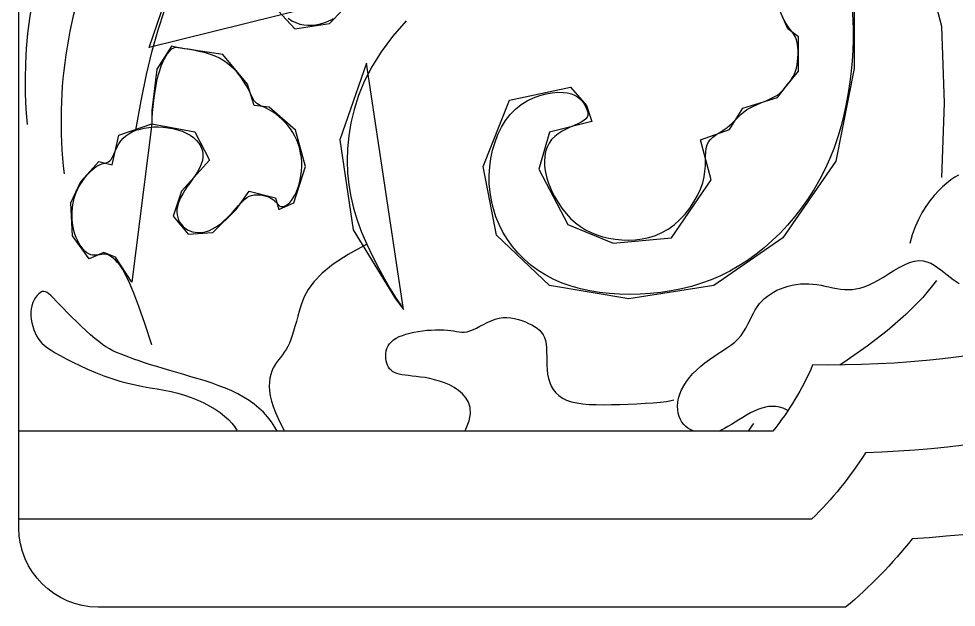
# Model space of a CAD drawing. Header units: metres. Extents: x 9271 to 18101, y 7802 to 23584.
# Drawn here: x 11575 to 11745.2, y 20329.6 to 20436.5 of the extents above; entities that cross this region are included whole.
import ezdxf

# ---------------------------------------------------------------- set-up
doc = ezdxf.new("R2010")
doc.units = ezdxf.units.M
doc.layers.add('3', color=3, linetype='Continuous')
doc.layers.add('7', color=7, linetype='Continuous')

msp = doc.modelspace()

# ---------------------------------------------------------------- linework, layer by layer
at = {"layer": '3'}
for points in [[(12048.55, 20535.94, 0.03), (11987.23, 20429.18, 0.33), (11809.86, 20395.83, -0.13), (11719.11, 20373.63, -0.07), (11711.85, 20361.59), (11574.95, 20361.59)], [(12066.67, 20534.41, 0.03), (11994.17, 20407.1, 0.36), (11819.91, 20383.11, -0.12), (11728.68, 20357.65, -0.06), (11718.93, 20345.59), (11574.95, 20345.59)], [(11576.53, 20417.3, -0.27), (11611.45, 20493, 0.32), (11617.97, 20489.38, 0.9), (11617.24, 20495.18, -0.77), (11614.35, 20502.41, -0.37), (11625.21, 20495.18, -0.45), (11619.42, 20485.04, -0.64), (11610, 20468.4, -0.3), (11604.2, 20471.29, 0.17), (11590.56, 20453.45, 0.14), (11583.19, 20408.32)]]:
    msp.add_lwpolyline(points, format="xyb", dxfattribs=at)
for points in [[(11656.87, 20445.75), (11598.62, 20431.33), (11604.4, 20448.16)], [(11742.55, 20407.69), (11743.03, 20421.16), (11742.55, 20435.1), (11739.18, 20448.09)], [(11619.8, 20440.46), (11625.1, 20434.69), (11631.35, 20435.66), (11633.76, 20438.06)], [(11726.66, 20441.43), (11726.66, 20427.48), (11723.29, 20410.65), (11713.67, 20396.7), (11701.15, 20388.05), (11685.75, 20385.64), (11671.31, 20388.05), (11661.68, 20397.19), (11659.27, 20409.69), (11664.09, 20421.71), (11675.16, 20424.11), (11678.05, 20420.75), (11679.01, 20417.86), (11671.31, 20415.94), (11669.38, 20409.21), (11674.68, 20399.11), (11682.86, 20395.74), (11693.45, 20396.7), (11700.67, 20407.28), (11698.75, 20414.5), (11704.04, 20416.42), (11706.45, 20420.27), (11712.7, 20422.19), (11714.15, 20424.11), (11716.56, 20427), (11716.56, 20433.25), (11714.63, 20434.69), (11712.7, 20439.02)], [(11596.24, 20416.26), (11596.24, 20416.26), (11597.16, 20421.61), (11598.13, 20426.4), (11599.16, 20430.69), (11600.26, 20434.54), (11601.43, 20438.02)], [(11726.28, 20438.24), (11726.42, 20436.35), (11726.48, 20434.48), (11726.48, 20432.63), (11726.41, 20430.78), (11726.29, 20428.9), (11726.1, 20427), (11725.86, 20425.06), (11725.57, 20423.08), (11725.21, 20421.08), (11724.78, 20419.06), (11724.27, 20417.05), (11723.69, 20415.05), (11723.02, 20413.07), (11722.25, 20411.13), (11721.39, 20409.23), (11720.44, 20407.38), (11719.4, 20405.58), (11718.29, 20403.85), (11717.11, 20402.17), (11715.85, 20400.57), (11714.55, 20399.04), (11713.19, 20397.59), (11711.78, 20396.21), (11710.33, 20394.93), (11708.83, 20393.73), (11707.29, 20392.62), (11705.7, 20391.6), (11704.07, 20390.67), (11702.39, 20389.83), (11700.67, 20389.09), (11698.9, 20388.45), (11697.1, 20387.9), (11695.27, 20387.44), (11693.41, 20387.08), (11691.54, 20386.8), (11689.66, 20386.6), (11687.78, 20386.48), (11685.91, 20386.45), (11684.05, 20386.48), (11682.22, 20386.6), (11680.41, 20386.8), (11678.65, 20387.09), (11676.93, 20387.46), (11675.26, 20387.93), (11673.65, 20388.5), (11672.11, 20389.17), (11670.64, 20389.94), (11669.26, 20390.81), (11667.96, 20391.78), (11666.74, 20392.83), (11665.63, 20393.95), (11664.61, 20395.16), (11663.69, 20396.42), (11662.88, 20397.75), (11662.19, 20399.12), (11661.6, 20400.55), (11661.13, 20402.01), (11660.78, 20403.5), (11660.53, 20405.01), (11660.4, 20406.54), (11660.38, 20408.07), (11660.48, 20409.61), (11660.68, 20411.13), (11661, 20412.63), (11661.43, 20414.09), (11661.96, 20415.49), (11662.6, 20416.81), (11663.34, 20418.03), (11664.19, 20419.13), (11665.13, 20420.11), (11666.17, 20420.93), (11667.27, 20421.62), (11668.42, 20422.17), (11669.58, 20422.59), (11670.73, 20422.89), (11671.83, 20423.08), (11672.86, 20423.17), (11673.79, 20423.15), (11674.6, 20423.05), (11675.3, 20422.87), (11675.89, 20422.62), (11676.39, 20422.32), (11676.81, 20421.98), (11677.17, 20421.61), (11677.47, 20421.22), (11677.73, 20420.83), (11677.95, 20420.44), (11678.13, 20420.06), (11678.25, 20419.69), (11678.31, 20419.34), (11678.28, 20418.99), (11678.15, 20418.65), (11677.92, 20418.33), (11677.57, 20418.02), (11677.08, 20417.73), (11676.49, 20417.44), (11675.82, 20417.14), (11675.1, 20416.82), (11674.35, 20416.47), (11673.62, 20416.08), (11672.91, 20415.64), (11672.27, 20415.14), (11671.71, 20414.56), (11671.25, 20413.91), (11670.88, 20413.19), (11670.62, 20412.4), (11670.45, 20411.55), (11670.39, 20410.64), (11670.43, 20409.67), (11670.59, 20408.65), (11670.85, 20407.57), (11671.22, 20406.46), (11671.69, 20405.34), (11672.24, 20404.23), (11672.87, 20403.14), (11673.57, 20402.1), (11674.34, 20401.12), (11675.16, 20400.23), (11676.02, 20399.44), (11676.93, 20398.75), (11677.88, 20398.16), (11678.88, 20397.66), (11679.91, 20397.24), (11680.99, 20396.91), (11682.11, 20396.65), (11683.26, 20396.46), (11684.45, 20396.35), (11685.67, 20396.31), (11686.9, 20396.36), (11688.14, 20396.51), (11689.36, 20396.77), (11690.57, 20397.15), (11691.75, 20397.66), (11692.89, 20398.31), (11693.97, 20399.1), (11694.99, 20400.02), (11695.94, 20401.03), (11696.8, 20402.12), (11697.56, 20403.26), (11698.21, 20404.43), (11698.75, 20405.59), (11699.15, 20406.72), (11699.41, 20407.81), (11699.56, 20408.84), (11699.64, 20409.8), (11699.67, 20410.71), (11699.68, 20411.55), (11699.71, 20412.31), (11699.79, 20413), (11699.95, 20413.62), (11700.21, 20414.15), (11700.57, 20414.61), (11701, 20415.02), (11701.48, 20415.39), (11702, 20415.73), (11702.53, 20416.06), (11703.06, 20416.39), (11703.56, 20416.74), (11704.02, 20417.12), (11704.45, 20417.51), (11704.86, 20417.92), (11705.26, 20418.34), (11705.68, 20418.76), (11706.11, 20419.18), (11706.58, 20419.57), (11707.09, 20419.95), (11707.66, 20420.29), (11708.27, 20420.61), (11708.91, 20420.91), (11709.56, 20421.19), (11710.2, 20421.45), (11710.81, 20421.7), (11711.39, 20421.95), (11711.9, 20422.19), (11712.35, 20422.43), (11712.73, 20422.67), (11713.06, 20422.92), (11713.35, 20423.17), (11713.6, 20423.43), (11713.84, 20423.7), (11714.07, 20423.98), (11714.31, 20424.27), (11714.56, 20424.58), (11714.81, 20424.91), (11715.07, 20425.26), (11715.32, 20425.65), (11715.56, 20426.06), (11715.79, 20426.52), (11715.99, 20427.01), (11716.15, 20427.56), (11716.29, 20428.16), (11716.38, 20428.79), (11716.44, 20429.44), (11716.47, 20430.1), (11716.46, 20430.74), (11716.41, 20431.36), (11716.34, 20431.93), (11716.23, 20432.45), (11716.1, 20432.9), (11715.94, 20433.28), (11715.76, 20433.62), (11715.55, 20433.93), (11715.34, 20434.23), (11715.11, 20434.52), (11714.87, 20434.83), (11714.63, 20435.17), (11714.39, 20435.56), (11714.14, 20435.97), (11713.89, 20436.4), (11713.63, 20436.83)], [(11623.85, 20436.62), (11624.54, 20436.17), (11625.26, 20435.82), (11625.98, 20435.57), (11626.72, 20435.41), (11627.45, 20435.34), (11628.16, 20435.34), (11628.86, 20435.41), (11629.52, 20435.53), (11630.14, 20435.7), (11630.71, 20435.9), (11631.23, 20436.12), (11631.69, 20436.35), (11632.13, 20436.58)], [(11645.31, 20436.14), (11645.31, 20436.14), (11642.83, 20433.28), (11640.75, 20430.5), (11639.05, 20427.79), (11637.69, 20425.14), (11636.63, 20422.56), (11635.84, 20420.06), (11635.27, 20417.62), (11634.88, 20415.26), (11634.66, 20412.96), (11634.58, 20410.72), (11634.65, 20408.53), (11634.87, 20406.37), (11635.24, 20404.22), (11635.75, 20402.08), (11636.41, 20399.92), (11637.21, 20397.75), (11638.15, 20395.54), (11639.18, 20393.36), (11640.26, 20391.24), (11641.35, 20389.26), (11642.4, 20387.46), (11643.36, 20385.9), (11644.19, 20384.64), (11644.83, 20383.72), (11638.09, 20428.44), (11633.28, 20414.5), (11635.69, 20398.15), (11643.39, 20385.64), (11644.83, 20383.72)], [(11599.11, 20377.3), (11599.11, 20377.3), (11597.85, 20381.16), (11596.77, 20384.26), (11595.85, 20386.69), (11595.07, 20388.55), (11594.4, 20389.94), (11593.83, 20390.95), (11593.34, 20391.67), (11592.91, 20392.21), (11592.51, 20392.64), (11592.15, 20392.99), (11591.81, 20393.27), (11591.49, 20393.47), (11591.19, 20393.61), (11590.9, 20393.7), (11590.6, 20393.73), (11590.31, 20393.73), (11590, 20393.7), (11589.69, 20393.65), (11589.37, 20393.6), (11589.04, 20393.55), (11588.7, 20393.54), (11588.36, 20393.56), (11588.01, 20393.64), (11587.66, 20393.78), (11587.3, 20394.01), (11586.94, 20394.32), (11586.59, 20394.69), (11586.26, 20395.13), (11585.94, 20395.63), (11585.65, 20396.17), (11585.38, 20396.76), (11585.16, 20397.38), (11584.97, 20398.03), (11584.83, 20398.7), (11584.72, 20399.38), (11584.66, 20400.07), (11584.63, 20400.76), (11584.64, 20401.43), (11584.68, 20402.09), (11584.76, 20402.72), (11584.87, 20403.33), (11585.01, 20403.9), (11585.18, 20404.45), (11585.38, 20404.97), (11585.61, 20405.48), (11585.87, 20405.97), (11586.15, 20406.45), (11586.46, 20406.92), (11586.79, 20407.38), (11587.14, 20407.84), (11587.5, 20408.27), (11587.87, 20408.67), (11588.25, 20409.04), (11588.62, 20409.37), (11588.99, 20409.65), (11589.36, 20409.87), (11589.71, 20410.02), (11590.04, 20410.14), (11590.36, 20410.22), (11590.66, 20410.3), (11590.95, 20410.4), (11591.22, 20410.53), (11591.47, 20410.71), (11591.71, 20410.96), (11591.92, 20411.31), (11592.13, 20411.73), (11592.35, 20412.2), (11592.58, 20412.72), (11592.84, 20413.26), (11593.14, 20413.79), (11593.49, 20414.32), (11593.91, 20414.81), (11594.39, 20415.25), (11594.95, 20415.64), (11595.57, 20415.98), (11596.24, 20416.26), (11596.97, 20416.49), (11597.74, 20416.67), (11598.56, 20416.79), (11599.41, 20416.86), (11600.28, 20416.87), (11601.17, 20416.82), (11602.06, 20416.72), (11602.94, 20416.56), (11603.79, 20416.34), (11604.6, 20416.07), (11605.36, 20415.74), (11606.05, 20415.36), (11606.67, 20414.92), (11607.2, 20414.43), (11607.64, 20413.9), (11607.99, 20413.32), (11608.23, 20412.72), (11608.37, 20412.09), (11608.39, 20411.43), (11608.3, 20410.76), (11608.1, 20410.09), (11607.79, 20409.4), (11607.41, 20408.72), (11606.97, 20408.03), (11606.5, 20407.35), (11606.01, 20406.68), (11605.54, 20406.02), (11605.1, 20405.37), (11604.72, 20404.74), (11604.39, 20404.13), (11604.13, 20403.54), (11603.92, 20402.97), (11603.77, 20402.42), (11603.68, 20401.89), (11603.66, 20401.37), (11603.71, 20400.88), (11603.81, 20400.4), (11603.98, 20399.95), (11604.2, 20399.52), (11604.48, 20399.13), (11604.8, 20398.77), (11605.17, 20398.46), (11605.57, 20398.19), (11606, 20397.98), (11606.47, 20397.82), (11606.96, 20397.72), (11607.46, 20397.67), (11607.99, 20397.69), (11608.52, 20397.76), (11609.06, 20397.89), (11609.61, 20398.08), (11610.15, 20398.33), (11610.7, 20398.64), (11611.23, 20399), (11611.75, 20399.4), (11612.26, 20399.84), (11612.75, 20400.3), (11613.23, 20400.77), (11613.68, 20401.25), (11614.1, 20401.72), (11614.5, 20402.18), (11614.88, 20402.62), (11615.25, 20403.03), (11615.62, 20403.41), (11615.99, 20403.74), (11616.37, 20404.03), (11616.77, 20404.26), (11617.2, 20404.42), (11617.67, 20404.52), (11618.16, 20404.55), (11618.66, 20404.53), (11619.17, 20404.46), (11619.65, 20404.35), (11620.11, 20404.2), (11620.53, 20404.02), (11620.9, 20403.82), (11621.21, 20403.61), (11621.46, 20403.39), (11621.68, 20403.18), (11621.86, 20402.97), (11622.03, 20402.79), (11622.19, 20402.63), (11622.36, 20402.5), (11622.55, 20402.42), (11622.77, 20402.39), (11623.02, 20402.42), (11623.3, 20402.51), (11623.58, 20402.65), (11623.88, 20402.87), (11624.19, 20403.16), (11624.5, 20403.53), (11624.8, 20403.97), (11625.1, 20404.5), (11625.38, 20405.1), (11625.63, 20405.76), (11625.86, 20406.48), (11626.05, 20407.24), (11626.2, 20408.03), (11626.3, 20408.84), (11626.35, 20409.67), (11626.34, 20410.49), (11626.27, 20411.31), (11626.14, 20412.12), (11625.96, 20412.91), (11625.72, 20413.69), (11625.43, 20414.44), (11625.09, 20415.17), (11624.7, 20415.86), (11624.27, 20416.51), (11623.8, 20417.13), (11623.3, 20417.7), (11622.78, 20418.22), (11622.26, 20418.7), (11621.74, 20419.12), (11621.24, 20419.49), (11620.75, 20419.8), (11620.3, 20420.06), (11619.88, 20420.26), (11619.49, 20420.44), (11619.13, 20420.6), (11618.8, 20420.75), (11618.49, 20420.92), (11618.21, 20421.12), (11617.95, 20421.35), (11617.72, 20421.64), (11617.5, 20421.98), (11617.29, 20422.37), (11617.07, 20422.81), (11616.83, 20423.28), (11616.58, 20423.79), (11616.29, 20424.33), (11615.95, 20424.9), (11615.57, 20425.49), (11615.14, 20426.09), (11614.65, 20426.7), (11614.11, 20427.29), (11613.52, 20427.86), (11612.87, 20428.4), (11612.16, 20428.9), (11611.4, 20429.34), (11610.59, 20429.72), (11609.74, 20430.04), (11608.88, 20430.31), (11608.02, 20430.54), (11607.19, 20430.72), (11606.41, 20430.87), (11605.69, 20430.99), (11605.05, 20431.09), (11604.52, 20431.18), (11604.09, 20431.24), (11603.72, 20431.28), (11603.42, 20431.28), (11603.15, 20431.24), (11602.92, 20431.15), (11602.69, 20431), (11602.46, 20430.79), (11602.2, 20430.51), (11601.93, 20430.16), (11601.64, 20429.72), (11601.35, 20429.2), (11601.06, 20428.59), (11600.77, 20427.89), (11600.49, 20427.08), (11600.23, 20426.17), (11599.99, 20425.16), (11599.77, 20424.06), (11599.58, 20422.92), (11599.41, 20421.75), (11599.28, 20420.59), (11599.19, 20419.47), (11599.13, 20418.41), (11599.11, 20417.46), (11595.51, 20388.69), (11592.51, 20393.18), (11590.41, 20394.08), (11587.71, 20392.88), (11584.71, 20397.08), (11584.41, 20403.07), (11586.21, 20406.97), (11589.51, 20410.56), (11591.91, 20409.97), (11593.11, 20415.36), (11599.11, 20417.46), (11606.9, 20415.96), (11609.6, 20410.86), (11604.51, 20405.17), (11603.01, 20400.68), (11605.7, 20397.38), (11610.2, 20397.68), (11614.4, 20401.87), (11616.8, 20405.17), (11621.6, 20403.97), (11622.2, 20401.87), (11624.9, 20403.07), (11627, 20409.67), (11625.2, 20416.26), (11620.4, 20420.45), (11617.7, 20420.75), (11616.5, 20424.65), (11612, 20430.04), (11603.91, 20431.24), (11602.71, 20431.54), (11600.01, 20427.35), (11599.11, 20419.85), (11599.11, 20417.46)], [(11745.62, 20408.13), (11744.91, 20407.72), (11744.2, 20407.23), (11743.46, 20406.66), (11742.71, 20406), (11741.95, 20405.25), (11741.18, 20404.41), (11740.41, 20403.47), (11739.67, 20402.43), (11738.96, 20401.29), (11738.3, 20400.04), (11737.7, 20398.7), (11737.19, 20397.24), (11736.78, 20395.67)], [(11638.15, 20395.54), (11634.74, 20393.67), (11632.07, 20391.91), (11630.04, 20390.27), (11628.55, 20388.73), (11627.49, 20387.3), (11626.78, 20385.97), (11626.29, 20384.72), (11625.94, 20383.57), (11625.64, 20382.5), (11625.37, 20381.51), (11625.11, 20380.59), (11624.86, 20379.74), (11624.62, 20378.96), (11624.37, 20378.25), (11624.1, 20377.6), (11623.82, 20377), (11623.5, 20376.45), (11623.17, 20375.94), (11622.82, 20375.47), (11622.46, 20375), (11622.11, 20374.55), (11621.77, 20374.08), (11621.46, 20373.59), (11621.17, 20373.07), (11620.92, 20372.51), (11620.71, 20371.89), (11620.56, 20371.23), (11620.47, 20370.52), (11620.44, 20369.74), (11620.49, 20368.91), (11620.62, 20368.02), (11620.85, 20367.06), (11621.17, 20366.04), (11621.57, 20364.96), (11622.05, 20363.86), (11622.6, 20362.73), (11623.21, 20361.61), (11623.22, 20361.59)], [(11697.57, 20361.59), (11697.31, 20361.69), (11696.87, 20361.89), (11696.45, 20362.14), (11696.06, 20362.44), (11695.7, 20362.79), (11695.38, 20363.21), (11695.1, 20363.7), (11694.88, 20364.24), (11694.71, 20364.84), (11694.61, 20365.48), (11694.58, 20366.16), (11694.62, 20366.86), (11694.75, 20367.6), (11694.98, 20368.34), (11695.3, 20369.1), (11695.7, 20369.85), (11696.19, 20370.6), (11696.75, 20371.34), (11697.38, 20372.06), (11698.06, 20372.75), (11698.78, 20373.41), (11699.55, 20374.03), (11700.35, 20374.61), (11701.16, 20375.16), (11701.97, 20375.68), (11702.77, 20376.2), (11703.54, 20376.71), (11704.28, 20377.23), (11704.96, 20377.78), (11705.57, 20378.36), (11706.1, 20378.98), (11706.56, 20379.64), (11706.97, 20380.32), (11707.34, 20381), (11707.69, 20381.69), (11708.02, 20382.37), (11708.35, 20383.03), (11708.7, 20383.65), (11709.07, 20384.23), (11709.48, 20384.76), (11709.92, 20385.26), (11710.39, 20385.71), (11710.9, 20386.13), (11711.44, 20386.51), (11712.01, 20386.86), (11712.63, 20387.18), (11713.28, 20387.46), (11713.96, 20387.71), (11714.67, 20387.93), (11715.4, 20388.11), (11716.14, 20388.24), (11716.89, 20388.34), (11717.65, 20388.38), (11718.4, 20388.38), (11719.15, 20388.32), (11719.89, 20388.23), (11720.63, 20388.1), (11721.35, 20387.96), (11722.07, 20387.81), (11722.78, 20387.66), (11723.48, 20387.52), (11724.18, 20387.42), (11724.87, 20387.35), (11725.56, 20387.32), (11726.26, 20387.35), (11726.97, 20387.44), (11727.7, 20387.59), (11728.47, 20387.82), (11729.27, 20388.14), (11730.12, 20388.54), (11731.01, 20389.03), (11731.95, 20389.59), (11732.91, 20390.18), (11733.88, 20390.77), (11734.84, 20391.33), (11735.79, 20391.82), (11736.71, 20392.21), (11737.58, 20392.47), (11738.39, 20392.57), (11739.15, 20392.52), (11739.86, 20392.36), (11740.54, 20392.1), (11741.18, 20391.75), (11741.79, 20391.35), (11742.38, 20390.91), (11742.95, 20390.46), (11743.52, 20390.02), (11744.08, 20389.58), (11744.63, 20389.17), (11745.17, 20388.78), (11745.7, 20388.42)], [(11741.59, 20388.94), (11739.09, 20385.86), (11736.05, 20382.81), (11732.63, 20379.84), (11729.01, 20377.04), (11725.38, 20374.46), (11724.04, 20373.58)], [(11621.88, 20361.59), (11621.45, 20362.32), (11620.82, 20363.27), (11620.13, 20364.17), (11619.37, 20365.01), (11618.56, 20365.79), (11617.69, 20366.51), (11616.77, 20367.17), (11615.78, 20367.78), (11614.74, 20368.36), (11613.65, 20368.89), (11612.5, 20369.38), (11611.31, 20369.85), (11610.07, 20370.29), (11608.8, 20370.71), (11607.51, 20371.11), (11606.21, 20371.49), (11604.92, 20371.86), (11603.65, 20372.23), (11602.39, 20372.59), (11601.18, 20372.95), (11600.01, 20373.31), (11598.88, 20373.66), (11597.81, 20374.01), (11596.8, 20374.35), (11595.84, 20374.69), (11594.95, 20375.01), (11594.13, 20375.31), (11593.38, 20375.61), (11592.69, 20375.9), (11592.04, 20376.21), (11591.41, 20376.55), (11590.79, 20376.92), (11590.15, 20377.35), (11589.48, 20377.86), (11588.76, 20378.44), (11587.97, 20379.12), (11587.14, 20379.87), (11586.29, 20380.67), (11585.43, 20381.5), (11584.58, 20382.33), (11583.77, 20383.14), (11583.02, 20383.91), (11582.34, 20384.61), (11581.75, 20385.23), (11581.25, 20385.75), (11580.82, 20386.19), (11580.44, 20386.52), (11580.11, 20386.77), (11579.8, 20386.92), (11579.5, 20386.98), (11579.21, 20386.94), (11578.9, 20386.8), (11578.59, 20386.57), (11578.29, 20386.26), (11578, 20385.88), (11577.73, 20385.44), (11577.51, 20384.94), (11577.33, 20384.39), (11577.2, 20383.81), (11577.15, 20383.2), (11577.15, 20382.56), (11577.21, 20381.92), (11577.32, 20381.28), (11577.48, 20380.64), (11577.68, 20380.03), (11577.91, 20379.46), (11578.17, 20378.92), (11578.45, 20378.43), (11578.78, 20377.99), (11579.16, 20377.56), (11579.61, 20377.15), (11580.15, 20376.73), (11580.81, 20376.29), (11581.58, 20375.83), (11582.5, 20375.31), (11583.57, 20374.75), (11584.77, 20374.14), (11586.07, 20373.51), (11587.46, 20372.87), (11588.91, 20372.25), (11590.38, 20371.66), (11591.87, 20371.13), (11593.33, 20370.67), (11594.75, 20370.29), (11596.13, 20369.98), (11597.48, 20369.72), (11598.79, 20369.49), (11600.08, 20369.28), (11601.35, 20369.05), (11602.6, 20368.8), (11603.84, 20368.5), (11605.07, 20368.14), (11606.27, 20367.72), (11607.45, 20367.24), (11608.57, 20366.72), (11609.64, 20366.16), (11610.63, 20365.57), (11611.54, 20364.96), (11612.34, 20364.33), (11613.04, 20363.7), (11613.64, 20363.06), (11614.14, 20362.41), (11614.56, 20361.75), (11614.64, 20361.59)], [(11655.95, 20361.59), (11656.15, 20361.94), (11656.74, 20363.47), (11656.98, 20364.77), (11656.91, 20365.89), (11656.6, 20366.84), (11656.11, 20367.66), (11655.5, 20368.38), (11654.79, 20369), (11654, 20369.53), (11653.15, 20369.99), (11652.27, 20370.37), (11651.36, 20370.69), (11650.46, 20370.94), (11649.57, 20371.15), (11648.72, 20371.31), (11647.9, 20371.43), (11647.13, 20371.53), (11646.41, 20371.61), (11645.74, 20371.68), (11645.11, 20371.76), (11644.54, 20371.84), (11644.03, 20371.95), (11643.58, 20372.08), (11643.19, 20372.25), (11642.84, 20372.45), (11642.55, 20372.68), (11642.3, 20372.94), (11642.09, 20373.24), (11641.92, 20373.58), (11641.79, 20373.95), (11641.68, 20374.36), (11641.61, 20374.8), (11641.59, 20375.25), (11641.61, 20375.72), (11641.68, 20376.18), (11641.81, 20376.63), (11642, 20377.07), (11642.27, 20377.48), (11642.61, 20377.85), (11643.01, 20378.19), (11643.49, 20378.49), (11644.02, 20378.76), (11644.61, 20379), (11645.26, 20379.21), (11645.95, 20379.4), (11646.68, 20379.56), (11647.45, 20379.7), (11648.24, 20379.82), (11649.05, 20379.91), (11649.85, 20379.97), (11650.64, 20380.01), (11651.4, 20380.02), (11652.11, 20380.01), (11652.78, 20379.96), (11653.38, 20379.89), (11653.92, 20379.8), (11654.43, 20379.71), (11654.91, 20379.64), (11655.38, 20379.6), (11655.86, 20379.6), (11656.35, 20379.66), (11656.87, 20379.8), (11657.43, 20380.02), (11658.04, 20380.31), (11658.67, 20380.64), (11659.34, 20380.99), (11660.02, 20381.34), (11660.73, 20381.66), (11661.44, 20381.93), (11662.16, 20382.13), (11662.89, 20382.23), (11663.6, 20382.25), (11664.31, 20382.19), (11665, 20382.07), (11665.68, 20381.89), (11666.33, 20381.68), (11666.95, 20381.43), (11667.54, 20381.17), (11668.09, 20380.89), (11668.6, 20380.6), (11669.07, 20380.28), (11669.49, 20379.93), (11669.85, 20379.54), (11670.16, 20379.1), (11670.4, 20378.6), (11670.59, 20378.04), (11670.71, 20377.4), (11670.78, 20376.7), (11670.81, 20375.96), (11670.82, 20375.17), (11670.83, 20374.37), (11670.85, 20373.55), (11670.9, 20372.74), (11670.99, 20371.95), (11671.14, 20371.18), (11671.36, 20370.45), (11671.65, 20369.77), (11672.02, 20369.13), (11672.48, 20368.55), (11673.03, 20368.04), (11673.68, 20367.59), (11674.44, 20367.22), (11675.31, 20366.93), (11676.28, 20366.71), (11677.36, 20366.56), (11678.53, 20366.46), (11679.79, 20366.41), (11681.14, 20366.4), (11682.57, 20366.42), (11684.07, 20366.46), (11685.63, 20366.51), (11687.2, 20366.57), (11688.73, 20366.65), (11690.17, 20366.74), (11691.47, 20366.85), (11692.56, 20366.98), (11693.4, 20367.13), (11693.93, 20367.3)], [(11714.59, 20365.34), (11714.35, 20365.48), (11713.74, 20365.75), (11713.11, 20365.94), (11712.47, 20366.05), (11711.83, 20366.08), (11711.18, 20366.04), (11710.52, 20365.93), (11709.86, 20365.75), (11709.18, 20365.52), (11708.5, 20365.23), (11707.81, 20364.9), (11707.12, 20364.51), (11706.42, 20364.1), (11705.73, 20363.67), (11705.05, 20363.24), (11704.38, 20362.82), (11703.73, 20362.43), (11703.11, 20362.07), (11702.52, 20361.77), (11702.11, 20361.59)]]:
    msp.add_lwpolyline(points, dxfattribs=at)
msp.add_arc((11714.98, 20357.45), 8.61, 140.06, 151.28, dxfattribs=at)
at = {"layer": '7'}
msp.add_lwpolyline([(12007.79, 20398.52, -0.45), (11986.99, 20392.7, 0.37), (11830.16, 20370.56, -0.12), (11737.18, 20342.03, -0.05), (11725.1, 20329.59), (11589.35, 20329.59, -0.41), (11574.95, 20343.99), (11574.95, 20521.54, -0.41), (11589.35, 20535.94), (12060.2, 20535.94, -0.59), (12072.32, 20513.76, 0.03)], format="xyb", close=True, dxfattribs=at)

doc.saveas('drawing.dxf')
